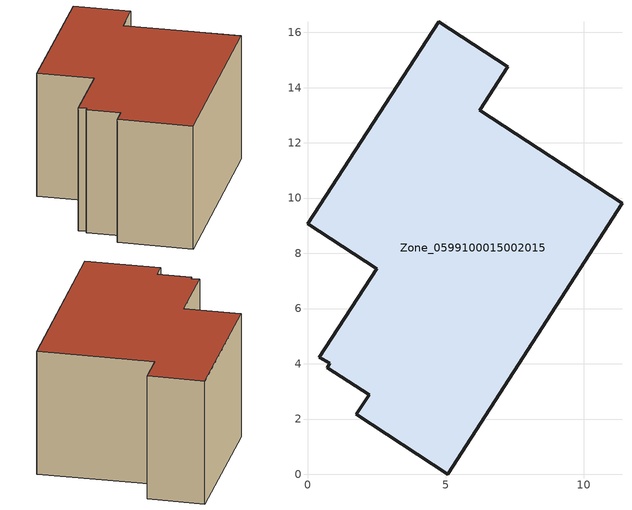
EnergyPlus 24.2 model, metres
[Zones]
Zone_0599100015002015
 floor ground (C_G): 4.75,16.39 7.26,14.75 6.24,13.18 11.39,9.82 5.08,0 1.76,2.17 2.23,2.88 0.72,3.86 0.81,4.02 0.43,4.24 2.51,7.44 0,9.07 z0.82
 wall outside (C_F): 2.51,7.44 0.43,4.24 0.81,4.02 0.72,3.86 2.23,2.88 1.76,2.17 5.08,0 11.39,9.82 6.24,13.18 7.26,14.75 4.75,16.39 0,9.07 2.51,7.44 z0.82:7.64
 roof outside (C_R): 0.43,4.24 0.81,4.02 0.72,3.86 2.23,2.88 1.76,2.17 5.08,0 11.39,9.82 6.24,13.18 7.26,14.75 4.75,16.39 0,9.07 2.51,7.44 z7.64
[BUILDING]
Pand.0599100015002015: North Axis=0; Terrain=City; Loads Convergence Tolerance Value=0.04; Temperature Convergence Tolerance Value=0.4; Solar Distribution=FullExterior; Maximum Number of Warmup Days=25; Minimum Number of Warmup Days=1
[Site:Location]
Rotterdam.The.Hague.AP_ZH_NLD Design_Conditions: Latitude=51.96; Longitude=4.45; Time Zone=1; Elevation=-4.5
[SITE:GROUNDTEMPERATURE:BUILDINGSURFACE]
18, 18, 18, 18, 18, 18, 18, 18, 18, 18, 18, 18
[MATERIAL] Thermal Absorptance=0.9; Solar Absorptance=0.7; Visible Absorptance=0.7
Name | Roughness | Thickness | Conductivity | Density | Specific Heat
G.TI.1965-1974 | MediumSmooth | 0.15 | 0.882353 | 540 | 1210
F.TI.1965-1974 | Rough | 0.3 | 0.697674 | 1920 | 840
R.TI.1965-1974 | MediumRough | 0.2 | 0.232558 | 1500 | 1000
[CONSTRUCTION]
C_G: G.TI.1965-1974
C_F: F.TI.1965-1974
C_R: R.TI.1965-1974
[ZONE]
Zone_0599100015002015: Type=1; Multiplier=1; Ceiling Height=Autocalculate; Volume=Autocalculate; Floor Area=autocalculate; Part of Total Floor Area=Yes
[ZONEINFILTRATION:DESIGNFLOWRATE]
Infil_Zone_0599100015002015: Zone or ZoneList or Space or SpaceList=Zone_0599100015002015; Schedule=AlwaysOn; Design Flow Rate Calculation Method=Flow/Area; Flow Rate per Floor Area=0.003; Constant Term Coefficient=1; Temperature Term Coefficient=0; Velocity Term Coefficient=0; Velocity Squared Term Coefficient=0
[HVACTEMPLATE:ZONE:IDEALLOADSAIRSYSTEM]
Zone_0599100015002015: Maximum Heating Supply Air Temperature=50; Minimum Cooling Supply Air Temperature=13; Maximum Heating Supply Air Humidity Ratio=0.0156; Minimum Cooling Supply Air Humidity Ratio=0.0077; Heating Limit=NoLimit; Cooling Limit=NoLimit; Dehumidification Control Type=ConstantSensibleHeatRatio; Cooling Sensible Heat Ratio=0.7; Dehumidification Setpoint=60; Humidification Control Type=None; Humidification Setpoint=30; Outdoor Air Method=None; Outdoor Air Flow Rate per Person=0.00944; Outdoor Air Flow Rate per Zone Floor Area=0; Outdoor Air Flow Rate per Zone=0; Demand Controlled Ventilation Type=None; Outdoor Air Economizer Type=NoEconomizer; Heat Recovery Type=None; Sensible Heat Recovery Effectiveness=0.7; Latent Heat Recovery Effectiveness=0.65
[ZONECONTROL:THERMOSTAT]
ThermostatControl_Zone_0599100015002015: Zone or ZoneList=Zone_0599100015002015; Control Type Schedule=DualSetpointControlType; Control 1=Thermostat_Zone_0599100015002015; Temperature Difference Between Cutout And Setpoint=0
[THERMOSTATSETPOINT:DUALSETPOINT]
Thermostat_Zone_0599100015002015: Heating Setpoint Temperature Schedule=HeatingSetpoint_Zone_0599100015002015; Cooling Setpoint Temperature Schedule=CoolingSetpoint_Zone_0599100015002015
[SCHEDULE:COMPACT]
HeatingSetpoint_Zone_0599100015002015: Through: 12/31, For: AllDays, Until: 24:00, 21
CoolingSetpoint_Zone_0599100015002015: Through: 12/31, For: AllDays, Until: 24:00, 24
DualSetpointControlType: Through: 12/31, For: AllDays, Until: 24:00, 4
AlwaysOn: Through: 12/31, For: AllDays, Until: 24:00, 1
